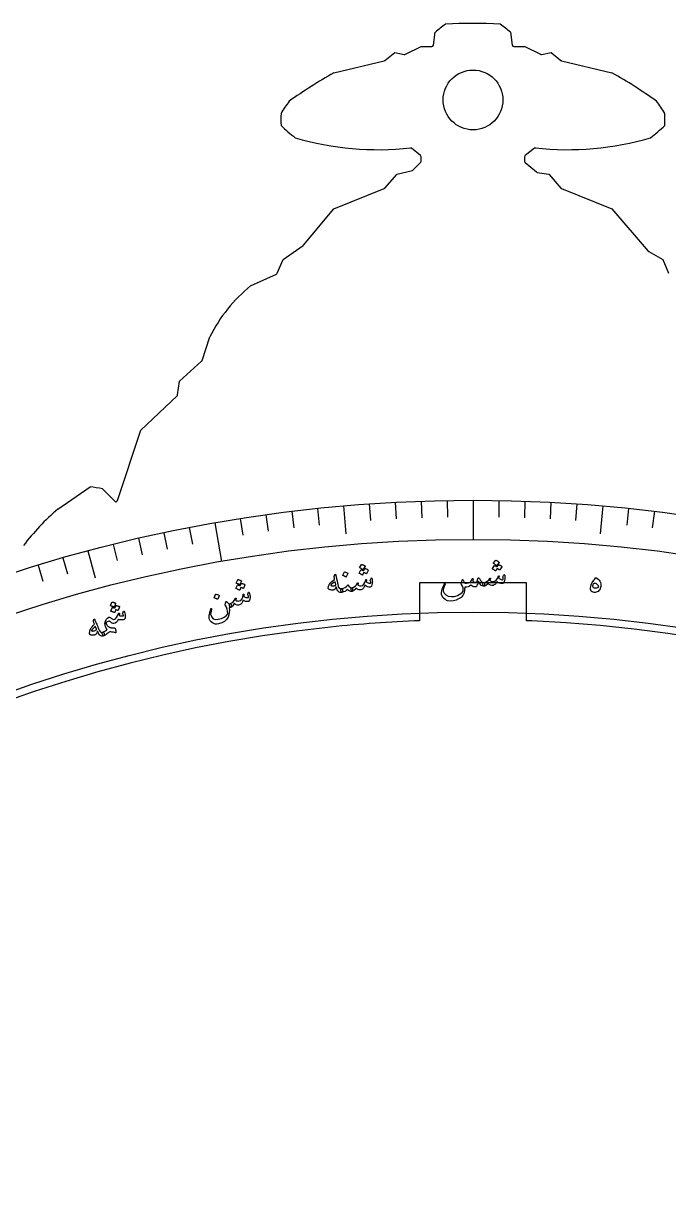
# Model space of a CAD drawing. Header units: millimetres. Extents: x -140 to 140, y -140 to 184.
# Drawn here: x -42.1 to 18.3, y 74.2 to 183.9 of the extents above; entities that cross this region are included whole.
import ezdxf

# ---------------------------------------------------------------- set-up
doc = ezdxf.new("R2010")
doc.units = ezdxf.units.MM
for name, color, linetype in [('CUT_INNER', 6, 'Continuous'), ('CUT_OUTER', 1, 'Continuous'), ('ENGRAVE', 7, 'Continuous'), ('ENGRAVE_FINE', 8, 'Continuous'), ('TEXT', 5, 'Continuous')]:
    doc.layers.add(name, color=color, linetype=linetype)

msp = doc.modelspace()

# ---------------------------------------------------------------- linework, layer by layer
at = {"layer": 'CUT_INNER'}
for points in [[(5, 131.56), (-5, 131.56), (-5, 128.0018)], [(5.5004, 127.9819), (5, 128.0018), (5, 131.56)]]:
    msp.add_lwpolyline(points, dxfattribs=at)
msp.add_circle((0, 176.769), 2.8, dxfattribs=at)
for centre, radius, start, end in [((0, 0), 128.1, 95.976562, 87.539062), ((-0.0513, 0.5955), 127.5024, 92.224365, 95.981507)]:
    msp.add_arc(centre, radius, start, end, dxfattribs=at)
at = {"layer": 'CUT_OUTER'}
for points in [[(-3.7014, 181.9062), (-3.5299, 183.1053), (-3.5292, 183.1087)], [(3.5026, 183.1087), (3.5033, 183.1053), (3.6748, 181.9062)], [(-8.2549, 180.4683), (-7.3332, 181.2053), (-7.3304, 181.2074), (-7.3268, 181.2069), (-6.4317, 181.0273)], [(-6.3351, 181.0402), (-4.8639, 181.7758), (-4.8608, 181.7772), (-4.8573, 181.7774), (-3.8499, 181.7774)], [(3.8233, 181.7774), (4.8293, 181.7774), (4.8328, 181.7772), (4.8359, 181.7758), (6.3071, 181.0402)], [(6.4037, 181.0273), (7.3002, 181.2069), (7.3038, 181.2074), (7.3066, 181.2053), (8.2283, 180.4683)], [(-13.0325, 179.3062), (-13.0286, 179.3074), (-8.3135, 180.4396)], [(8.2869, 180.4396), (13.002, 179.3074), (13.0059, 179.3062)], [(-4.917, 171.559), (-5.7689, 172.2413)], [(-4.8608, 171.0063), (-4.8608, 171.442)], [(4.8328, 171.4419), (4.8328, 171.0145)], [(5.7423, 172.2413), (4.8891, 171.559)], [(-8.257, 168.5012), (-7.1439, 169.8003), (-7.1413, 169.803), (-7.1377, 169.8041), (-5.6613, 170.1739)], [(-5.5916, 170.2134), (-4.9047, 170.9003)], [(4.8868, 170.8992), (5.9426, 170.0196)], [(6.0139, 169.9869), (7.1097, 169.8038), (7.1133, 169.803), (7.1158, 169.8004), (8.2304, 168.5011)], [(-15.8702, 163.1672), (-13.035, 166.5705), (-13.0325, 166.5732), (-13.0291, 166.5748), (-8.3152, 168.4595)], [(8.2886, 168.4595), (13.0026, 166.5747), (13.0059, 166.5733), (13.0084, 166.5707), (16.4093, 162.6018)], [(-18.3313, 160.5434), (-17.7856, 161.8186), (-17.7841, 161.8217), (-17.7814, 161.8238), (-15.8994, 163.1403)], [(16.4488, 162.5691), (17.7546, 161.8235), (17.7575, 161.8217), (17.759, 161.8186), (18.3047, 160.5434)], [(-20.8249, 159.3507), (-20.822, 159.3522), (-18.4064, 160.4662)], [(-25.3738, 152.3558), (-24.627, 154.5962), (-24.6259, 154.5991)], [(-27.6594, 149.1393), (-27.4783, 150.4137), (-27.4776, 150.4173), (-27.4751, 150.4199), (-25.4152, 152.2922)], [(-33.2923, 139.2445), (-31.0896, 145.8527), (-31.0882, 145.8561), (-31.0857, 145.8587), (-27.7049, 149.0514)], [(-38.8775, 138.4454), (-35.843, 140.5328), (-35.84, 140.5346)], [(-34.7005, 140.3442), (-34.6977, 140.3417), (-33.5406, 139.1858)]]:
    msp.add_lwpolyline(points, dxfattribs=at)
for centre, radius, start, end in [((4.9788, 173.444), 12.8761, 125.940318, 131.357994), ((-0.0133, 130.7033), 53.2274, 87.237405, 92.762595), ((-4.8323, 173.6604), 12.5992, 48.582433, 54.119255), ((-3.8499, 181.9274), 0.15, 270, 351.861463), ((3.8233, 181.9274), 0.15, 188.138537, 270), ((-8.3486, 180.5854), 0.15, 283.502756, 308.649516), ((-6.4022, 181.1744), 0.15, 258.657569, 296.565051), ((6.3742, 181.1744), 0.15, 243.434949, 281.326159), ((8.322, 180.5854), 0.15, 231.350484, 256.497244), ((10.3741, 137.8911), 47.5719, 119.473847, 125.445617), ((-8.9685, 140.1563), 44.8953, 54.368263, 60.694904), ((-5.9911, 168.3448), 13.9597, 143.51057, 149.139751), ((6.6436, 168.7981), 13.1431, 30.685215, 36.664452), ((-6.1216, 174.9355), 11.8665, 177.247599, 182.751486), ((6.3581, 174.9355), 11.6024, 357.185812, 2.815103), ((-6.19, 186.7571), 17.1001, 226.437906, 232.311528), ((5.4026, 187.6424), 18.2651, 307.875936, 313.374631), ((-8.877, 199.7002), 27.5911, 253.648909, 276.272089), ((8.849, 199.7042), 27.595, 263.73155, 286.348698), ((-5.8627, 172.1242), 0.15, 51.309288, 90), ((-5.0108, 171.442), 0.15, 0, 51.309288), ((4.9828, 171.4419), 0.15, 128.649516, 180), ((5.836, 172.1242), 0.15, 90, 128.649516), ((-5.6977, 170.3194), 0.15, 284.061068, 315), ((-5.0108, 171.0063), 0.15, 315, 0), ((4.9828, 171.0145), 0.15, 180, 230.201345), ((6.0386, 170.1349), 0.15, 230.201345, 260.514851), ((-8.3709, 168.5988), 0.15, 291.792677, 319.40864), ((8.3443, 168.5988), 0.15, 220.62612, 248.207323), ((-15.9854, 163.2632), 0.15, 304.975027, 320.203654), ((16.5232, 162.6994), 0.15, 220.593018, 240.274587), ((-18.4692, 160.6025), 0.15, 294.75867, 336.830501), ((-11.8026, 148.2373), 14.3147, 129.071073, 153.613118), ((-25.5161, 152.4032), 0.15, 312.269871, 341.565051), ((-27.8079, 149.1604), 0.15, 313.360669, 351.91212), ((-37.2449, 128.6223), 11.9949, 77.753278, 83.273741), ((-24.4551, 121.5974), 22.178, 130.564611, 142.670281), ((-33.4346, 139.2919), 0.15, 225.03014, 341.565051)]:
    msp.add_arc(centre, radius, start, end, dxfattribs=at)
at = {"layer": 'ENGRAVE'}
for points in [[(-12.1396, 138.756), (-11.9114, 136.1479)], [(0, 139.286), (0, 135.6208)], [(12.1396, 138.756), (11.9114, 136.1479)], [(-24.1868, 137.1699), (-23.5503, 133.5604)], [(-36.0499, 134.5399), (-35.3723, 132.0112)]]:
    msp.add_lwpolyline(points, dxfattribs=at)
for radius in [139.286, 135.6208, 128.814]:
    msp.add_circle((0, 0), radius, dxfattribs=at)
at = {"layer": 'ENGRAVE_FINE'}
for points in [[(-14.5594, 138.523), (-14.3952, 136.9608)], [(-9.7161, 138.9467), (-9.6065, 137.3797)], [(-7.2897, 139.0951), (-7.2075, 137.5265)], [(-4.861, 139.2012), (-4.8062, 137.6313)], [(-2.4309, 139.2648), (-2.4035, 137.6942)], [(2.4309, 139.2648), (2.4035, 137.6942)], [(4.861, 139.2012), (4.8062, 137.6313)], [(7.2897, 139.0951), (7.2075, 137.5265)], [(9.7161, 138.9467), (9.6065, 137.3797)], [(14.5594, 138.523), (14.3952, 136.9608)], [(-21.7891, 137.5712), (-21.5434, 136.0197)], [(-19.3849, 137.9305), (-19.1663, 136.375)], [(-16.9747, 138.2478), (-16.7833, 136.6887)], [(16.9747, 138.2478), (16.7833, 136.6887)], [(-28.9592, 136.2423), (-28.6326, 134.7058)], [(-26.577, 136.7269), (-26.2773, 135.185)], [(-33.6963, 135.1486), (-33.3163, 133.6245)], [(-31.3325, 135.7161), (-30.9792, 134.1856)], [(-40.7233, 133.1999), (-40.264, 131.6977)], [(-38.3924, 133.8903), (-37.9595, 132.3803)]]:
    msp.add_lwpolyline(points, dxfattribs=at)
at = {"layer": 'TEXT'}
for points in [[(-10.1387, 132.8771), (-10.1342, 132.8824), (-10.1275, 132.8858), (-10.1187, 132.8875), (-10.1078, 132.8873), (-10.0679, 132.8759), (-10.0291, 132.8629), (-9.9915, 132.8483), (-9.9549, 132.8321), (-9.9193, 132.8142), (-9.8842, 132.7942), (-9.8498, 132.7722), (-9.816, 132.7482), (-9.8092, 132.7406), (-9.8059, 132.7323), (-9.8059, 132.7232), (-9.8094, 132.7134), (-9.9761, 132.4026), (-9.9809, 132.3983), (-9.9886, 132.3977), (-9.9989, 132.4008), (-10.012, 132.4077), (-10.0207, 132.4124), (-10.0342, 132.4198), (-10.0526, 132.4297), (-10.0759, 132.4421), (-10.1041, 132.4569), (-10.1371, 132.4738), (-10.175, 132.4927), (-10.2178, 132.5137), (-10.3383, 132.2844), (-10.3448, 132.2785), (-10.3536, 132.2773), (-10.3647, 132.2809), (-10.3782, 132.2892), (-10.3898, 132.2961), (-10.4082, 132.3064), (-10.4332, 132.3202), (-10.4649, 132.3373), (-10.5039, 132.3578), (-10.5505, 132.3816), (-10.6048, 132.4087), (-10.6668, 132.439), (-10.6734, 132.4444), (-10.6766, 132.45), (-10.6763, 132.456), (-10.6726, 132.4621), (-10.5022, 132.7586), (-10.4977, 132.7638), (-10.491, 132.7673), (-10.4822, 132.769), (-10.4713, 132.7689), (-10.4431, 132.7609), (-10.415, 132.7522), (-10.3871, 132.7427), (-10.3595, 132.7325), (-10.3322, 132.7212), (-10.3056, 132.7087), (-10.2797, 132.6949), (-10.2544, 132.6798)], [(-10.4426, 133.2621), (-10.438, 133.2673), (-10.4313, 133.2708), (-10.4225, 133.2725), (-10.4116, 133.2723), (-10.3715, 133.261), (-10.3326, 133.2481), (-10.2948, 133.2336), (-10.2581, 133.2175), (-10.2224, 133.1996), (-10.1872, 133.1797), (-10.1526, 133.1578), (-10.1186, 133.1339), (-10.11, 133.125), (-10.1053, 133.1163), (-10.1047, 133.1077), (-10.108, 133.0994), (-10.2746, 132.7881), (-10.2811, 132.7822), (-10.2899, 132.7811), (-10.3011, 132.7846), (-10.3146, 132.7929), (-10.3263, 132.7998), (-10.3447, 132.8102), (-10.3698, 132.824), (-10.4017, 132.8411), (-10.4407, 132.8616), (-10.4875, 132.8854), (-10.5419, 132.9125), (-10.6041, 132.9429), (-10.6125, 132.9482), (-10.6169, 132.9537), (-10.6174, 132.9595), (-10.6139, 132.9657)], [(2.3823, 133.2421), (2.3874, 133.2469), (2.3943, 133.2497), (2.4032, 133.2505), (2.4141, 133.2493), (2.4528, 133.2342), (2.4901, 133.2176), (2.5263, 133.1995), (2.5611, 133.18), (2.5949, 133.1588), (2.6279, 133.1356), (2.6601, 133.1105), (2.6916, 133.0835), (2.6976, 133.0753), (2.7001, 133.0666), (2.6992, 133.0576), (2.6948, 133.0481), (2.4997, 132.7543), (2.4945, 132.7505), (2.4868, 132.7506), (2.4768, 132.7547), (2.4644, 132.7628), (2.4563, 132.7683), (2.4435, 132.7769), (2.4261, 132.7885), (2.404, 132.8031), (2.3774, 132.8204), (2.3461, 132.8403), (2.3101, 132.8628), (2.2695, 132.8877), (2.128, 132.6707), (2.121, 132.6655), (2.1121, 132.6651), (2.1014, 132.6697), (2.0887, 132.6792), (2.0778, 132.6872), (2.0605, 132.6992), (2.0369, 132.7152), (2.0069, 132.7353), (1.9701, 132.7593), (1.9259, 132.7874), (1.8744, 132.8194), (1.8155, 132.8555), (1.8094, 132.8615), (1.8068, 132.8674), (1.8076, 132.8732), (1.8119, 132.879), (2.0093, 133.1582), (2.0143, 133.163), (2.0213, 133.1658), (2.0302, 133.1667), (2.0411, 133.1655), (2.0684, 133.1549), (2.0955, 133.1436), (2.1224, 133.1316), (2.149, 133.1188), (2.1751, 133.105), (2.2004, 133.09), (2.2249, 133.0738), (2.2487, 133.0564)], [(2.116, 133.6538), (2.121, 133.6586), (2.128, 133.6615), (2.1369, 133.6623), (2.1478, 133.6612), (2.1866, 133.6461), (2.2242, 133.6296), (2.2604, 133.6116), (2.2954, 133.5921), (2.3294, 133.571), (2.3625, 133.5479), (2.3949, 133.5228), (2.4265, 133.4958), (2.4342, 133.4861), (2.438, 133.477), (2.4379, 133.4685), (2.4338, 133.4604), (2.2387, 133.1662), (2.2317, 133.161), (2.2228, 133.1606), (2.212, 133.1652), (2.1993, 133.1747), (2.1883, 133.1827), (2.171, 133.1948), (2.1473, 133.2108), (2.1172, 133.2309), (2.0802, 133.255), (2.0359, 133.2831), (1.9842, 133.3152), (1.9252, 133.3513), (1.9173, 133.3573), (1.9135, 133.3632), (1.9135, 133.3691), (1.9176, 133.3749)], [(-22.033, 131.8422), (-22.029, 131.8479), (-22.0226, 131.8519), (-22.014, 131.8543), (-22.003, 131.8552), (-21.9622, 131.8473), (-21.9223, 131.8379), (-21.8833, 131.8267), (-21.8454, 131.8139), (-21.8082, 131.7992), (-21.7714, 131.7825), (-21.7351, 131.7637), (-21.6991, 131.7428), (-21.6897, 131.7347), (-21.6844, 131.7264), (-21.683, 131.718), (-21.6856, 131.7093), (-21.8244, 131.3848), (-21.8303, 131.3783), (-21.839, 131.3764), (-21.8505, 131.3789), (-21.8646, 131.386), (-21.8769, 131.3919), (-21.8961, 131.4006), (-21.9223, 131.4121), (-21.9555, 131.4264), (-21.9962, 131.4434), (-22.0449, 131.4631), (-22.1015, 131.4853), (-22.1661, 131.5102), (-22.1749, 131.5147), (-22.1798, 131.5198), (-22.1808, 131.5256), (-22.1778, 131.532)], [(-12.9206, 132.3169), (-12.8999, 132.3435), (-12.882, 132.3482), (-12.867, 132.3309), (-12.8548, 132.2918), (-12.8497, 132.268), (-12.8423, 132.235), (-12.8325, 132.1929), (-12.8204, 132.1417), (-12.8061, 132.0809), (-12.7898, 132.01), (-12.7716, 131.9289), (-12.7514, 131.8376), (-12.7315, 131.748), (-12.7138, 131.6677), (-12.6982, 131.5968), (-12.6847, 131.5353), (-12.6734, 131.4834), (-12.6643, 131.4414), (-12.6574, 131.4092), (-12.6527, 131.3869), (-12.6191, 131.2468), (-12.5798, 131.1392), (-12.5348, 131.0641), (-12.4841, 131.0215), (-12.4498, 131.0064), (-12.4093, 130.9982), (-12.3626, 130.9969), (-12.3098, 131.0026), (-12.2779, 131.0005), (-12.2524, 130.9874), (-12.2333, 130.9633), (-12.2205, 130.9284), (-12.2131, 130.8856), (-12.2104, 130.8419), (-12.2126, 130.7972), (-12.2196, 130.7515), (-12.2304, 130.7122), (-12.2435, 130.6824), (-12.259, 130.6623), (-12.2768, 130.6518), (-12.3784, 130.6432), (-12.4676, 130.6534), (-12.5445, 130.6824), (-12.6091, 130.7303), (-12.6666, 130.8041), (-12.7179, 130.9037), (-12.7629, 131.0288), (-12.8017, 131.1797), (-12.8475, 131.0811), (-12.8962, 131.0023), (-12.9478, 130.9433), (-13.0023, 130.9042), (-13.048, 130.8876), (-13.1026, 130.8775), (-13.1662, 130.8738), (-13.2388, 130.8766), (-13.316, 130.886), (-13.3814, 130.8995), (-13.435, 130.9171), (-13.4767, 130.9389), (-13.5116, 130.9675), (-13.5359, 130.9987), (-13.5497, 131.0325), (-13.553, 131.0688), (-13.5487, 131.115), (-13.5385, 131.1667), (-13.5226, 131.224), (-13.5007, 131.2868), (-13.4757, 131.3501), (-13.4534, 131.4008), (-13.4336, 131.439), (-13.4165, 131.4646), (-13.318, 131.572), (-13.209, 131.6745), (-13.0895, 131.772), (-12.9594, 131.8646), (-12.9719, 131.9388), (-12.9819, 132.003), (-12.9894, 132.0571), (-12.9945, 132.1011), (-12.996, 132.1383), (-12.9926, 132.1721), (-12.9844, 132.2024), (-12.9715, 132.2293)], [(-12.0368, 132.5732), (-12.0323, 132.5785), (-12.0257, 132.5821), (-12.0169, 132.5838), (-12.006, 132.5838), (-11.9268, 132.56), (-11.8514, 132.529), (-11.7799, 132.4906), (-11.7122, 132.445), (-11.7054, 132.4378), (-11.702, 132.4302), (-11.702, 132.4223), (-11.7055, 132.4142), (-11.8635, 132.1013), (-11.8698, 132.0937), (-11.8784, 132.0912), (-11.8895, 132.0938), (-11.9031, 132.1017), (-11.9148, 132.1085), (-11.9333, 132.1186), (-11.9584, 132.1321), (-11.9904, 132.1489), (-12.0295, 132.1689), (-12.0764, 132.1921), (-12.1309, 132.2186), (-12.1933, 132.2483), (-12.2017, 132.2534), (-12.2061, 132.2589), (-12.2067, 132.2647), (-12.2033, 132.2709)], [(-9.5283, 131.9998), (-9.5201, 132.0063), (-9.51, 132.005), (-9.4978, 131.9961), (-9.4835, 131.9795), (-9.4674, 131.9507), (-9.4539, 131.909), (-9.4428, 131.8543), (-9.4343, 131.7867), (-9.4276, 131.7097), (-9.4263, 131.6342), (-9.4306, 131.5603), (-9.4404, 131.4879), (-9.4738, 131.3462), (-9.5148, 131.2431), (-9.5634, 131.1787), (-9.6197, 131.153), (-9.7573, 131.1509), (-9.8867, 131.1773), (-10.0081, 131.2322), (-10.1215, 131.3155), (-10.1833, 131.1657), (-10.2611, 131.0464), (-10.3549, 130.9578), (-10.4646, 130.8998), (-10.5829, 130.8794), (-10.706, 130.8999), (-10.834, 130.961), (-10.967, 131.0629), (-11.0564, 130.9265), (-11.1467, 130.8267), (-11.238, 130.7637), (-11.3305, 130.7372), (-11.3504, 130.7463), (-11.3711, 130.777), (-11.3928, 130.8291), (-11.4153, 130.9028), (-11.4276, 130.9764), (-11.4227, 131.0319), (-11.4004, 131.0692), (-11.361, 131.0883), (-11.185, 131.1445), (-11.0346, 131.237), (-10.9095, 131.3661), (-10.8098, 131.5317), (-10.8044, 131.5408), (-10.7983, 131.5474), (-10.7915, 131.5516), (-10.7841, 131.5535), (-10.7747, 131.5533), (-10.7662, 131.551), (-10.7585, 131.5467), (-10.7516, 131.5404), (-10.7462, 131.5198), (-10.7518, 131.4834), (-10.7684, 131.4315), (-10.796, 131.3639), (-10.7488, 131.3175), (-10.6788, 131.2861), (-10.5861, 131.2698), (-10.4706, 131.2685), (-10.33, 131.3098), (-10.2127, 131.4174), (-10.1184, 131.5914), (-10.0472, 131.8317), (-10.0437, 131.844), (-10.0389, 131.853), (-10.033, 131.8586), (-10.0258, 131.8608), (-10.0147, 131.8607), (-10.0049, 131.8585), (-9.9965, 131.8542), (-9.9894, 131.8479), (-9.9837, 131.8385), (-9.9801, 131.829), (-9.9784, 131.8193), (-9.9786, 131.8094), (-10.0052, 131.6425), (-9.9565, 131.6055), (-9.8989, 131.574), (-9.8325, 131.548), (-9.7571, 131.5276), (-9.6844, 131.5161), (-9.6297, 131.5164), (-9.5931, 131.5286), (-9.5745, 131.5528), (-9.5704, 131.588), (-9.5777, 131.637), (-9.5963, 131.6999), (-9.6262, 131.7768), (-9.6237, 131.7993), (-9.6065, 131.844), (-9.5747, 131.9108), (-9.5283, 131.9998)], [(0.46, 131.9431), (0.4677, 131.9628), (0.4788, 131.9792), (0.4932, 131.9921), (0.5112, 132.0016), (0.5344, 132.0052), (0.5572, 131.9965), (0.5793, 131.9756), (0.601, 131.9425), (0.697, 131.7812), (0.7951, 131.6664), (0.8952, 131.598), (0.9975, 131.5759), (1.0467, 131.5633), (1.0772, 131.5224), (1.0888, 131.4533), (1.0816, 131.356), (1.0685, 131.2979), (1.0497, 131.2564), (1.0251, 131.2316), (0.9949, 131.2235), (0.8576, 131.2522), (0.7336, 131.3359), (0.623, 131.4747), (0.5255, 131.6687), (0.5175, 131.6861), (0.509, 131.6913), (0.4999, 131.6842), (0.4903, 131.6649), (0.4442, 131.5207), (0.4045, 131.4049), (0.3714, 131.3173), (0.3447, 131.2582), (0.3181, 131.2154), (0.2851, 131.1849), (0.2459, 131.1666), (0.2004, 131.1606), (0.0895, 131.1703), (-0.0175, 131.2028), (-0.1207, 131.2583), (-0.2202, 131.3368), (-0.332, 131.2382), (-0.4612, 131.1737), (-0.608, 131.1432), (-0.7725, 131.1467), (-0.7772, 131.0439), (-0.7849, 130.947), (-0.7955, 130.8559), (-0.8091, 130.7706), (-0.8255, 130.691), (-0.8449, 130.6167), (-0.8672, 130.5478), (-0.8925, 130.4842), (-0.9335, 130.3995), (-0.9842, 130.3221), (-1.0445, 130.2518), (-1.1145, 130.1889), (-1.3452, 130.0349), (-1.5846, 129.9255), (-1.8329, 129.8606), (-2.0903, 129.8401), (-2.3863, 129.8768), (-2.623, 129.9782), (-2.8007, 130.1447), (-2.9194, 130.3763), (-2.9381, 130.4584), (-2.9447, 130.5569), (-2.9391, 130.6718), (-2.9212, 130.8032), (-2.8884, 130.9481), (-2.8383, 131.1036), (-2.7708, 131.2698), (-2.6858, 131.4466), (-2.678, 131.4587), (-2.6696, 131.4674), (-2.6607, 131.4728), (-2.6512, 131.4747), (-2.6385, 131.4737), (-2.6277, 131.4703), (-2.6188, 131.4643), (-2.6118, 131.4559), (-2.6072, 131.4459), (-2.6056, 131.4354), (-2.6068, 131.4244), (-2.611, 131.4128), (-2.7097, 131.2006), (-2.7734, 131.0228), (-2.8022, 130.8794), (-2.7962, 130.7706), (-2.7071, 130.5694), (-2.5544, 130.4173), (-2.3382, 130.3141), (-2.0584, 130.2596), (-1.9203, 130.2563), (-1.7734, 130.2736), (-1.6176, 130.3113), (-1.4527, 130.3696), (-1.2875, 130.4467), (-1.1466, 130.5371), (-1.0297, 130.6408), (-0.937, 130.758), (-0.9151, 130.9133), (-0.9325, 131.0733), (-0.9894, 131.2378), (-1.086, 131.4069), (-1.0956, 131.4261), (-1.1009, 131.4449), (-1.1018, 131.4633), (-1.0983, 131.4812), (-1.011, 131.8068), (-0.9985, 131.8363), (-0.984, 131.8501), (-0.9673, 131.8483), (-0.9486, 131.8308), (-0.9234, 131.7835), (-0.899, 131.7313), (-0.8757, 131.6742), (-0.8533, 131.6122), (-0.8125, 131.5593), (-0.7298, 131.5297), (-0.6054, 131.5233), (-0.4391, 131.5398), (-0.3492, 131.5658), (-0.2704, 131.6117), (-0.2029, 131.6777), (-0.1466, 131.7637), (-0.1391, 131.7758), (-0.132, 131.7886), (-0.1254, 131.8022), (-0.1193, 131.8165), (-0.1134, 131.8314), (-0.1076, 131.8464), (-0.1017, 131.8617), (-0.0959, 131.8773), (-0.0839, 131.9066), (-0.0714, 131.9282), (-0.0585, 131.9419), (-0.045, 131.9478), (-0.0333, 131.948), (-0.0215, 131.9448), (-0.0098, 131.9382), (0.002, 131.9282), (0.0117, 131.9177), (0.0176, 131.9057), (0.0196, 131.8922), (0.0176, 131.8773), (-0.0215, 131.7637), (-0.0264, 131.7292), (-0.0215, 131.7001), (-0.0068, 131.6764), (0.0176, 131.658), (0.0945, 131.623), (0.1728, 131.6041), (0.2526, 131.6013), (0.3339, 131.6145), (0.3608, 131.6394), (0.3908, 131.7025), (0.4239, 131.8037), (0.46, 131.9431)], [(2.9077, 132.3113), (2.9164, 132.317), (2.9264, 132.3148), (2.9378, 132.3047), (2.9504, 132.2868), (2.9637, 132.2567), (2.9733, 132.2139), (2.9791, 132.1584), (2.9813, 132.0903), (2.9808, 132.013), (2.9749, 131.9377), (2.9637, 131.8645), (2.9472, 131.7934), (2.9006, 131.6554), (2.8501, 131.5567), (2.7956, 131.4971), (2.7371, 131.4768), (2.6, 131.4877), (2.4737, 131.5261), (2.358, 131.5921), (2.2529, 131.6857), (2.1772, 131.5424), (2.0886, 131.431), (1.9869, 131.3515), (1.8722, 131.304), (1.7525, 131.2949), (1.6319, 131.3268), (1.5102, 131.3997), (1.3873, 131.5137), (1.2856, 131.3862), (1.1863, 131.2954), (1.0895, 131.2412), (0.9949, 131.2235), (0.976, 131.2345), (0.9582, 131.2669), (0.9415, 131.3209), (0.926, 131.3963), (0.9207, 131.4708), (0.9308, 131.5255), (0.9564, 131.5606), (0.9975, 131.5759), (1.178, 131.6153), (1.3365, 131.6933), (1.4731, 131.8101), (1.5879, 131.9656), (1.5941, 131.9741), (1.6008, 131.9802), (1.608, 131.9837), (1.6156, 131.9849), (1.6249, 131.9838), (1.6332, 131.9807), (1.6404, 131.9758), (1.6467, 131.9688), (1.6501, 131.9477), (1.6411, 131.9121), (1.6197, 131.862), (1.5859, 131.7973), (1.6285, 131.7466), (1.6953, 131.7088), (1.786, 131.6838), (1.9009, 131.6717), (2.0447, 131.6997), (2.1716, 131.7958), (2.2818, 131.9601), (2.3753, 132.1927), (2.38, 132.2046), (2.3855, 132.2131), (2.392, 132.2181), (2.3994, 132.2197), (2.4104, 132.2185), (2.4199, 132.2154), (2.4279, 132.2103), (2.4344, 132.2034), (2.4391, 132.1935), (2.4419, 132.1836), (2.4427, 132.1738), (2.4415, 132.1641), (2.3993, 132.0004), (2.4443, 131.9589), (2.4987, 131.9221), (2.5625, 131.8901), (2.6356, 131.8627), (2.7069, 131.8444), (2.7613, 131.8396), (2.7989, 131.8483), (2.8197, 131.8706), (2.8271, 131.9052), (2.8245, 131.9547), (2.8119, 132.0191), (2.7893, 132.0984), (2.7939, 132.1206), (2.8152, 132.1635), (2.8531, 132.227), (2.9077, 132.3113)], [(11.4447, 132.0086), (11.4795, 132.021), (11.5178, 132.0209), (11.5593, 132.0082), (11.6042, 131.9829), (11.7136, 131.8951), (11.8038, 131.7981), (11.8748, 131.692), (11.9266, 131.5767), (11.9589, 131.4585), (11.971, 131.3397), (11.9628, 131.2203), (11.9344, 131.1003), (11.893, 130.9922), (11.8406, 130.8975), (11.7772, 130.816), (11.7029, 130.7477), (11.6212, 130.6948), (11.5357, 130.6594), (11.4465, 130.6414), (11.3534, 130.6409), (11.2335, 130.6601), (11.1381, 130.7027), (11.067, 130.7687), (11.0203, 130.8581), (10.9967, 130.9639), (10.9952, 131.0832), (11.0159, 131.2158), (11.0588, 131.3617), (11.1213, 131.5117), (11.2003, 131.6523), (11.2959, 131.7837), (11.4081, 131.9056), (11.4121, 131.9114), (11.4154, 131.9217), (11.4182, 131.9365), (11.4204, 131.9557), (11.4234, 131.9765), (11.4285, 131.9923), (11.4355, 132.003), (11.4447, 132.0086)], [(-21.0121, 130.6645), (-21.0045, 130.6717), (-20.9943, 130.6714), (-20.9813, 130.6635), (-20.9657, 130.6482), (-20.9472, 130.6209), (-20.93, 130.5806), (-20.9142, 130.5271), (-20.8999, 130.4605), (-20.8864, 130.3843), (-20.8786, 130.3092), (-20.8764, 130.2352), (-20.8798, 130.1623), (-20.9007, 130.0182), (-20.9326, 129.9119), (-20.9754, 129.8435), (-21.0293, 129.813), (-21.1661, 129.799), (-21.2973, 129.8139), (-21.423, 129.858), (-21.5433, 129.9311), (-21.5918, 129.7764), (-21.6589, 129.6509), (-21.7446, 129.5544), (-21.8488, 129.487), (-21.9649, 129.4564), (-22.0893, 129.466), (-22.2222, 129.5158), (-22.3636, 129.6057), (-22.4407, 129.462), (-22.5219, 129.3547), (-22.6074, 129.2839), (-22.6973, 129.2495), (-22.7178, 129.2569), (-22.7412, 129.2856), (-22.7673, 129.3356), (-22.7962, 129.4071), (-22.8149, 129.4793), (-22.8148, 129.535), (-22.7959, 129.5741), (-22.7582, 129.5966), (-22.5878, 129.6679), (-22.446, 129.7732), (-22.3327, 129.9127), (-22.2478, 130.0864), (-22.2432, 130.0959), (-22.2378, 130.1031), (-22.2314, 130.1079), (-22.2241, 130.1104), (-22.2148, 130.111), (-22.2061, 130.1095), (-22.198, 130.1059), (-22.1906, 130.1002), (-22.1834, 130.0801), (-22.1859, 130.0434), (-22.1979, 129.9902), (-22.2195, 129.9205), (-22.1684, 129.8783), (-22.0959, 129.8532), (-22.0021, 129.845), (-21.887, 129.8538), (-21.7505, 129.9073), (-21.6431, 130.0247), (-21.5643, 130.2062), (-21.5143, 130.4518), (-21.5119, 130.4644), (-21.508, 130.4737), (-21.5025, 130.4798), (-21.4955, 130.4827), (-21.4845, 130.4835), (-21.4746, 130.4822), (-21.4658, 130.4787), (-21.4581, 130.473), (-21.4517, 130.4641), (-21.4472, 130.4549), (-21.4447, 130.4454), (-21.4441, 130.4356), (-21.456, 130.267), (-21.4043, 130.2343), (-21.3441, 130.208), (-21.2757, 130.188), (-21.1988, 130.1742), (-21.1254, 130.1691), (-21.0709, 130.1742), (-21.0355, 130.1896), (-21.0191, 130.2153), (-21.0181, 130.2506), (-21.0296, 130.2988), (-21.0536, 130.3599), (-21.0901, 130.4338), (-21.0896, 130.4565), (-21.0764, 130.5025), (-21.0506, 130.5718), (-21.0121, 130.6645)], [(-21.6968, 131.4853), (-21.6927, 131.4909), (-21.6863, 131.4949), (-21.6777, 131.4973), (-21.6668, 131.4981), (-21.6261, 131.4902), (-21.5863, 131.4806), (-21.5475, 131.4694), (-21.5097, 131.4565), (-21.4727, 131.4417), (-21.436, 131.4249), (-21.3998, 131.406), (-21.364, 131.385), (-21.3566, 131.3781), (-21.3525, 131.37), (-21.3518, 131.361), (-21.3544, 131.3509), (-21.4933, 131.0267), (-21.4978, 131.022), (-21.5053, 131.0208), (-21.5159, 131.023), (-21.5296, 131.0287), (-21.5386, 131.0327), (-21.5527, 131.0388), (-21.5719, 131.047), (-21.5962, 131.0574), (-21.6256, 131.0697), (-21.66, 131.0836), (-21.6994, 131.0991), (-21.7438, 131.1163), (-21.8439, 130.8774), (-21.8498, 130.871), (-21.8584, 130.869), (-21.8698, 130.8716), (-21.884, 130.8786), (-21.8962, 130.8845), (-21.9154, 130.8932), (-21.9415, 130.9047), (-21.9746, 130.919), (-22.0152, 130.9361), (-22.0637, 130.9557), (-22.1201, 130.9779), (-22.1846, 131.0028), (-22.1916, 131.0075), (-22.1953, 131.0129), (-22.1955, 131.0188), (-22.1924, 131.0253), (-22.0485, 131.3354), (-22.0445, 131.3411), (-22.0381, 131.3451), (-22.0295, 131.3476), (-22.0186, 131.3484), (-21.9898, 131.3429), (-21.9611, 131.3367), (-21.9325, 131.3297), (-21.904, 131.3219), (-21.8759, 131.3131), (-21.8483, 131.3029), (-21.8213, 131.2914), (-21.7947, 131.2786)], [(-12.9087, 131.6296), (-13.0455, 131.5671), (-13.1595, 131.4955), (-13.2509, 131.4148), (-13.3196, 131.3249), (-13.3236, 131.3132), (-13.3223, 131.303), (-13.3158, 131.2943), (-13.304, 131.2872), (-13.2615, 131.2739), (-13.2161, 131.265), (-13.1678, 131.2607), (-13.1164, 131.2608), (-13.062, 131.2653), (-13.0046, 131.2744), (-12.9443, 131.2878), (-12.8809, 131.3057), (-12.8712, 131.3099), (-12.8613, 131.3165), (-12.8511, 131.3256), (-12.8407, 131.3372), (-12.8461, 131.3689), (-12.8524, 131.402), (-12.8596, 131.4364), (-12.8677, 131.4723), (-12.8766, 131.5095), (-12.8864, 131.5481), (-12.8971, 131.5882), (-12.9087, 131.6296)], [(-11.361, 131.0883), (-11.3292, 131.081), (-11.3057, 131.0725), (-11.2904, 131.0627), (-11.2834, 131.0518), (-11.2789, 131.0345), (-11.2761, 131.0131), (-11.2749, 130.9877), (-11.2753, 130.9582), (-11.282, 130.863), (-11.2935, 130.7945), (-11.3096, 130.7526), (-11.3305, 130.7372), (-11.4366, 130.743), (-11.5453, 130.7784), (-11.6567, 130.8435), (-11.7708, 130.9382), (-11.8622, 130.8338), (-11.977, 130.7514), (-12.1152, 130.6907), (-12.2768, 130.6518), (-12.2948, 130.6538), (-12.3101, 130.6634), (-12.3228, 130.6806), (-12.3327, 130.7055), (-12.3792, 130.8663), (-12.3843, 130.8843), (-12.3848, 130.9041), (-12.3804, 130.9259), (-12.3714, 130.9496), (-12.3602, 130.9684), (-12.3462, 130.9835), (-12.3294, 130.9949), (-12.3098, 131.0026), (-12.1161, 131.0502), (-11.9596, 131.1176), (-11.84, 131.2052), (-11.7574, 131.3128), (-11.7479, 131.3274), (-11.7361, 131.3383), (-11.722, 131.3455), (-11.7056, 131.3489), (-11.6901, 131.3481), (-11.6785, 131.3425), (-11.671, 131.3321), (-11.6674, 131.3169), (-11.6656, 131.3023), (-11.663, 131.2898), (-11.6597, 131.2793), (-11.6555, 131.2708), (-11.583, 131.1979), (-11.5098, 131.1431), (-11.4358, 131.1066), (-11.361, 131.0883)], [(11.7417, 131.1373), (11.7598, 131.1563), (11.7643, 131.1825), (11.7553, 131.2157), (11.7327, 131.2561), (11.6511, 131.3626), (11.5692, 131.4396), (11.4872, 131.4871), (11.4049, 131.505), (11.3648, 131.5014), (11.3264, 131.4833), (11.2897, 131.4509), (11.2548, 131.404), (11.2256, 131.3527), (11.2062, 131.307), (11.1967, 131.2668), (11.1969, 131.2321), (11.2188, 131.1666), (11.2616, 131.1175), (11.3254, 131.0848), (11.4102, 131.0683), (11.5053, 131.0662), (11.5922, 131.0769), (11.671, 131.1006), (11.7417, 131.1373)], [(-33.819, 129.7264), (-33.8155, 129.7323), (-33.8095, 129.7369), (-33.8011, 129.7401), (-33.7902, 129.742), (-33.7487, 129.7378), (-33.708, 129.732), (-33.6681, 129.7244), (-33.6291, 129.715), (-33.5907, 129.7038), (-33.5524, 129.6904), (-33.5144, 129.675), (-33.4767, 129.6574), (-33.4666, 129.6502), (-33.4605, 129.6424), (-33.4583, 129.6341), (-33.4602, 129.6253), (-33.57, 129.2895), (-33.5753, 129.2825), (-33.5838, 129.2798), (-33.5955, 129.2813), (-33.6103, 129.2871), (-33.6231, 129.2919), (-33.6431, 129.2988), (-33.6703, 129.3079), (-33.7047, 129.3192), (-33.7468, 129.3324), (-33.7972, 129.3476), (-33.8557, 129.3647), (-33.9225, 129.3836), (-33.9316, 129.3873), (-33.937, 129.392), (-33.9385, 129.3977), (-33.9361, 129.4044)], [(-23.1364, 129.7603), (-23.1277, 129.7838), (-23.1149, 129.796), (-23.0982, 129.797), (-23.0775, 129.7867), (-23.0652, 129.7775), (-23.0509, 129.7656), (-23.0347, 129.7511), (-23.0165, 129.7339), (-22.9967, 129.7143), (-22.9754, 129.6925), (-22.9528, 129.6684), (-22.9288, 129.6421), (-22.896, 129.6148), (-22.8566, 129.5982), (-22.8107, 129.5921), (-22.7582, 129.5966), (-22.7213, 129.5979), (-22.6912, 129.5875), (-22.668, 129.5655), (-22.6518, 129.5318), (-22.6424, 129.4939), (-22.6387, 129.4516), (-22.6407, 129.4048), (-22.6483, 129.3535), (-22.6582, 129.3101), (-22.6697, 129.2782), (-22.6827, 129.2581), (-22.6973, 129.2495), (-22.8161, 129.2286), (-22.8027, 129.0029), (-22.8189, 128.7808), (-22.8645, 128.5624), (-22.9395, 128.3477), (-23.0722, 128.124), (-23.2632, 127.9432), (-23.5124, 127.8051), (-23.8201, 127.7093), (-23.9837, 127.6866), (-24.1359, 127.6938), (-24.2766, 127.7309), (-24.4061, 127.7979), (-24.5153, 127.8884), (-24.5992, 127.9951), (-24.6579, 128.1182), (-24.6911, 128.2575), (-24.6978, 128.3354), (-24.6974, 128.4213), (-24.6899, 128.5153), (-24.6753, 128.6174), (-24.654, 128.7275), (-24.6264, 128.8456), (-24.5926, 128.9715), (-24.5525, 129.1053), (-24.5482, 129.1166), (-24.5424, 129.1251), (-24.5351, 129.131), (-24.5262, 129.1342), (-24.5136, 129.1356), (-24.5025, 129.1347), (-24.493, 129.1315), (-24.485, 129.1261), (-24.4775, 129.1168), (-24.4741, 129.1052), (-24.4747, 129.0914), (-24.4794, 129.0753), (-24.5287, 128.8914), (-24.5583, 128.7405), (-24.5685, 128.6227), (-24.5592, 128.538), (-24.4683, 128.3229), (-24.3201, 128.1839), (-24.1148, 128.1209), (-23.852, 128.1335), (-23.5594, 128.2088), (-23.3132, 128.3211), (-23.1133, 128.4709), (-22.9596, 128.6583), (-22.9796, 128.8852), (-23.0214, 129.0878), (-23.0851, 129.2661), (-23.1708, 129.4201), (-23.185, 129.4426), (-23.1949, 129.4605), (-23.2005, 129.4737), (-23.2018, 129.4821)], [(-24.107, 130.4715), (-24.1031, 130.4773), (-24.0968, 130.4814), (-24.0883, 130.484), (-24.0775, 130.485), (-23.9966, 130.4685), (-23.9189, 130.4445), (-23.8444, 130.4128), (-23.773, 130.3736), (-23.7656, 130.367), (-23.7615, 130.3598), (-23.7608, 130.352), (-23.7635, 130.3435), (-23.8915, 130.0176), (-23.897, 130.0093), (-23.9053, 130.0061), (-23.9166, 130.0077), (-23.9308, 130.0143), (-23.9431, 130.02), (-23.9623, 130.0284), (-23.9885, 130.0395), (-24.0217, 130.0533), (-24.0624, 130.0697), (-24.1111, 130.0885), (-24.1677, 130.1099), (-24.2323, 130.1337), (-24.2411, 130.138), (-24.2461, 130.1431), (-24.2471, 130.1489), (-24.2443, 130.1554)], [(-34.3685, 127.7419), (-34.3834, 127.7151), (-34.3958, 127.696), (-34.4057, 127.6847), (-34.4132, 127.6812), (-34.4365, 127.6876), (-34.4521, 127.7011), (-34.4599, 127.7218), (-34.4601, 127.7497), (-34.4185, 127.9626), (-34.3416, 128.1302), (-34.2293, 128.2525), (-34.0818, 128.3292), (-34.0325, 128.3334), (-33.9788, 128.3171), (-33.9206, 128.28), (-33.858, 128.2224), (-33.7985, 128.1685), (-33.7352, 128.1343), (-33.6678, 128.1199), (-33.5966, 128.1252), (-33.4773, 128.1799), (-33.3696, 128.2907), (-33.2731, 128.4576), (-33.1878, 128.6806), (-33.1759, 128.7046), (-33.162, 128.7186), (-33.1459, 128.7225), (-33.1278, 128.7163), (-33.1099, 128.7004), (-33.0996, 128.678), (-33.0968, 128.6492), (-33.1014, 128.6139), (-33.1086, 128.5794), (-33.1133, 128.5532), (-33.1155, 128.5352), (-33.1153, 128.5254), (-33.1042, 128.4984), (-33.0868, 128.4782), (-33.063, 128.4646), (-33.0328, 128.4577), (-32.9268, 128.4483), (-32.836, 128.4506), (-32.7604, 128.4646), (-32.6999, 128.4903), (-32.6943, 128.5049), (-32.7086, 128.5285), (-32.7431, 128.5611), (-32.7977, 128.6028), (-32.8036, 128.6073), (-32.8072, 128.6125), (-32.8084, 128.6182), (-32.8073, 128.6246), (-32.7267, 128.8835), (-32.722, 128.889), (-32.7164, 128.8911), (-32.71, 128.89), (-32.7028, 128.8855), (-32.636, 128.8156), (-32.5897, 128.7162), (-32.564, 128.5874), (-32.5586, 128.4292), (-32.5601, 128.3861), (-32.5628, 128.3459), (-32.5668, 128.3086), (-32.572, 128.2744), (-32.5786, 128.2433), (-32.5865, 128.2156), (-32.5958, 128.1914), (-32.6065, 128.1707), (-32.632, 128.1369), (-32.6671, 128.1108), (-32.7117, 128.0923), (-32.7659, 128.0815), (-32.8917, 128.0735), (-33.0047, 128.0768), (-33.105, 128.0913), (-33.1926, 128.1172), (-33.1979, 128.1201), (-33.2033, 128.1195), (-33.2088, 128.1153), (-33.2144, 128.1075), (-33.2859, 127.9633), (-33.3774, 127.8537), (-33.489, 127.7787), (-33.6208, 127.7383), (-33.6994, 127.7388), (-33.7799, 127.7652), (-33.8622, 127.8173), (-33.9463, 127.8953), (-33.9774, 127.9217), (-34.01, 127.9401), (-34.044, 127.9506), (-34.0795, 127.953), (-34.1656, 127.9384), (-34.2401, 127.9071), (-34.303, 127.8591), (-34.3542, 127.7944), (-34.3624, 127.7785), (-34.3675, 127.7645), (-34.3695, 127.7523), (-34.3685, 127.7419)], [(-33.4515, 129.4011), (-33.4479, 129.4071), (-33.4419, 129.4116), (-33.4335, 129.4148), (-33.4227, 129.4166), (-33.3813, 129.4124), (-33.3407, 129.4064), (-33.301, 129.3987), (-33.2621, 129.3892), (-33.2237, 129.3779), (-33.1856, 129.3644), (-33.1478, 129.3488), (-33.1102, 129.3312), (-33.1022, 129.3249), (-33.0974, 129.3173), (-33.0959, 129.3083), (-33.0976, 129.298), (-33.2075, 128.9626), (-33.2115, 128.9575), (-33.219, 128.9556), (-33.2297, 128.9569), (-33.2439, 128.9613), (-33.2532, 128.9645), (-33.2679, 128.9693), (-33.2878, 128.9758), (-33.313, 128.9839), (-33.3434, 128.9935), (-33.379, 129.0043), (-33.4197, 129.0162), (-33.4657, 129.0293), (-33.5444, 128.7823), (-33.5497, 128.7754), (-33.5582, 128.7727), (-33.5698, 128.7742), (-33.5846, 128.7799), (-33.5973, 128.7847), (-33.6172, 128.7917), (-33.6443, 128.8008), (-33.6787, 128.812), (-33.7207, 128.8253), (-33.7709, 128.8405), (-33.8292, 128.8576), (-33.8958, 128.8765), (-33.9033, 128.8806), (-33.9074, 128.8856), (-33.9082, 128.8915), (-33.9056, 128.8982), (-33.7895, 129.2201), (-33.7859, 129.2261), (-33.7799, 129.2307), (-33.7716, 129.2339), (-33.7608, 129.2357), (-33.7315, 129.2329), (-33.7023, 129.2293), (-33.6731, 129.2249), (-33.644, 129.2197), (-33.6151, 129.2134), (-33.5866, 129.2058), (-33.5586, 129.1967), (-33.5309, 129.1863)], [(-35.4842, 128.1232), (-35.4684, 128.153), (-35.4516, 128.1607), (-35.4338, 128.1463), (-35.4151, 128.1099), (-35.406, 128.0873), (-35.393, 128.0561), (-35.3762, 128.0163), (-35.3554, 127.9679), (-35.3308, 127.9105), (-35.3026, 127.8434), (-35.2707, 127.7667), (-35.2351, 127.6803), (-35.2001, 127.5954), (-35.1688, 127.5193), (-35.1413, 127.4522), (-35.1175, 127.3939), (-35.0974, 127.3447), (-35.0812, 127.3049), (-35.0689, 127.2744), (-35.0604, 127.2532), (-35.0032, 127.121), (-34.946, 127.0218), (-34.8887, 126.9555), (-34.8315, 126.9223), (-34.7951, 126.9132), (-34.7538, 126.9121), (-34.7076, 126.9189), (-34.6565, 126.9336), (-34.6248, 126.937), (-34.5974, 126.9285), (-34.5744, 126.9081), (-34.5558, 126.8759), (-34.5411, 126.835), (-34.531, 126.7923), (-34.5255, 126.7479), (-34.5245, 126.7018), (-34.5283, 126.6612), (-34.5361, 126.6296), (-34.5479, 126.6071), (-34.5637, 126.5937), (-34.6623, 126.5677), (-34.7519, 126.5624), (-34.8327, 126.5778), (-34.9045, 126.6139), (-34.9739, 126.6767), (-35.0415, 126.7659), (-35.1074, 126.8815), (-35.1715, 127.0235), (-35.1997, 126.9184), (-35.2342, 126.8324), (-35.2748, 126.7655), (-35.3218, 126.7176), (-35.3639, 126.6934), (-35.416, 126.674), (-35.478, 126.6595), (-35.55, 126.6497), (-35.6277, 126.6457), (-35.6944, 126.6477), (-35.7502, 126.6559), (-35.7951, 126.6702), (-35.8344, 126.6924), (-35.8637, 126.7189), (-35.8831, 126.7498), (-35.8926, 126.785), (-35.8963, 126.8313), (-35.8952, 126.884), (-35.8893, 126.9431), (-35.8786, 127.0087), (-35.8648, 127.0754), (-35.8515, 127.1292), (-35.8386, 127.1702), (-35.8262, 127.1984), (-35.7477, 127.3212), (-35.6579, 127.4409), (-35.5569, 127.5575), (-35.4447, 127.671), (-35.4697, 127.742), (-35.4906, 127.8035), (-35.5074, 127.8555), (-35.5199, 127.898), (-35.5278, 127.9344), (-35.5303, 127.9683), (-35.5274, 127.9995), (-35.5193, 128.0282)], [(-35.3543, 127.4482), (-35.4783, 127.3632), (-35.5784, 127.273), (-35.6545, 127.1778), (-35.7067, 127.0775), (-35.7086, 127.0652), (-35.7056, 127.0554), (-35.6977, 127.048), (-35.6848, 127.0429), (-35.6407, 127.0371), (-35.5945, 127.0363), (-35.5461, 127.0403), (-35.4955, 127.0492), (-35.4427, 127.0631), (-35.3877, 127.0818), (-35.3306, 127.1055), (-35.2712, 127.134), (-35.2624, 127.1398), (-35.2538, 127.148), (-35.2453, 127.1587), (-35.237, 127.1719), (-35.2478, 127.2022), (-35.2597, 127.2337), (-35.2727, 127.2664), (-35.2868, 127.3003), (-35.3021, 127.3355), (-35.3184, 127.3718), (-35.3358, 127.4094), (-35.3543, 127.4482)], [(-34.3465, 127.7357), (-34.3272, 127.6818), (-34.293, 127.6233), (-34.2438, 127.5603), (-34.1798, 127.4926), (-34.1527, 127.4684), (-34.1253, 127.4464), (-34.0978, 127.4264), (-34.0701, 127.4084), (-34.0422, 127.3926), (-34.0141, 127.3788), (-33.9858, 127.3671), (-33.9573, 127.3575), (-33.9447, 127.3547), (-33.9286, 127.3525), (-33.9093, 127.3509), (-33.8865, 127.35), (-33.8603, 127.3495), (-33.8307, 127.3492), (-33.7975, 127.349), (-33.7608, 127.349), (-33.7314, 127.3486), (-33.7038, 127.3474), (-33.678, 127.3455), (-33.6541, 127.3428), (-33.6315, 127.3395), (-33.6098, 127.3358), (-33.5889, 127.3315), (-33.569, 127.3268), (-33.5362, 127.3165), (-33.5101, 127.2988), (-33.4907, 127.2738), (-33.4779, 127.2415), (-33.4569, 127.1473), (-33.4419, 127.0627), (-33.433, 126.9876), (-33.4301, 126.922), (-33.4316, 126.8953), (-33.4408, 126.8787), (-33.4577, 126.8722), (-33.4823, 126.8759), (-33.6647, 126.918), (-33.8107, 126.9438), (-33.9202, 126.9533), (-33.9931, 126.9467), (-34.0518, 126.9249), (-34.1188, 126.8887), (-34.194, 126.838), (-34.2773, 126.7729), (-34.3191, 126.7387), (-34.3591, 126.7077), (-34.3971, 126.68), (-34.4332, 126.6556), (-34.4677, 126.6347), (-34.501, 126.6174), (-34.533, 126.6037), (-34.5637, 126.5937), (-34.5864, 126.5931), (-34.6097, 126.6034), (-34.6335, 126.6248), (-34.6578, 126.6573), (-34.6802, 126.6976), (-34.6973, 126.7388), (-34.7091, 126.781), (-34.7156, 126.8241), (-34.7147, 126.8637), (-34.7046, 126.8951), (-34.6852, 126.9184), (-34.6565, 126.9336), (-34.5187, 126.9905), (-34.4031, 127.0512), (-34.3099, 127.116), (-34.2389, 127.1848), (-34.3388, 127.3094), (-34.4084, 127.4453), (-34.4476, 127.5923), (-34.4563, 127.7507), (-34.4337, 127.8498), (-34.4078, 127.8803), (-34.3788, 127.8423), (-34.3465, 127.7357)]]:
    msp.add_lwpolyline(points, close=True, dxfattribs=at)

doc.saveas('drawing.dxf')
